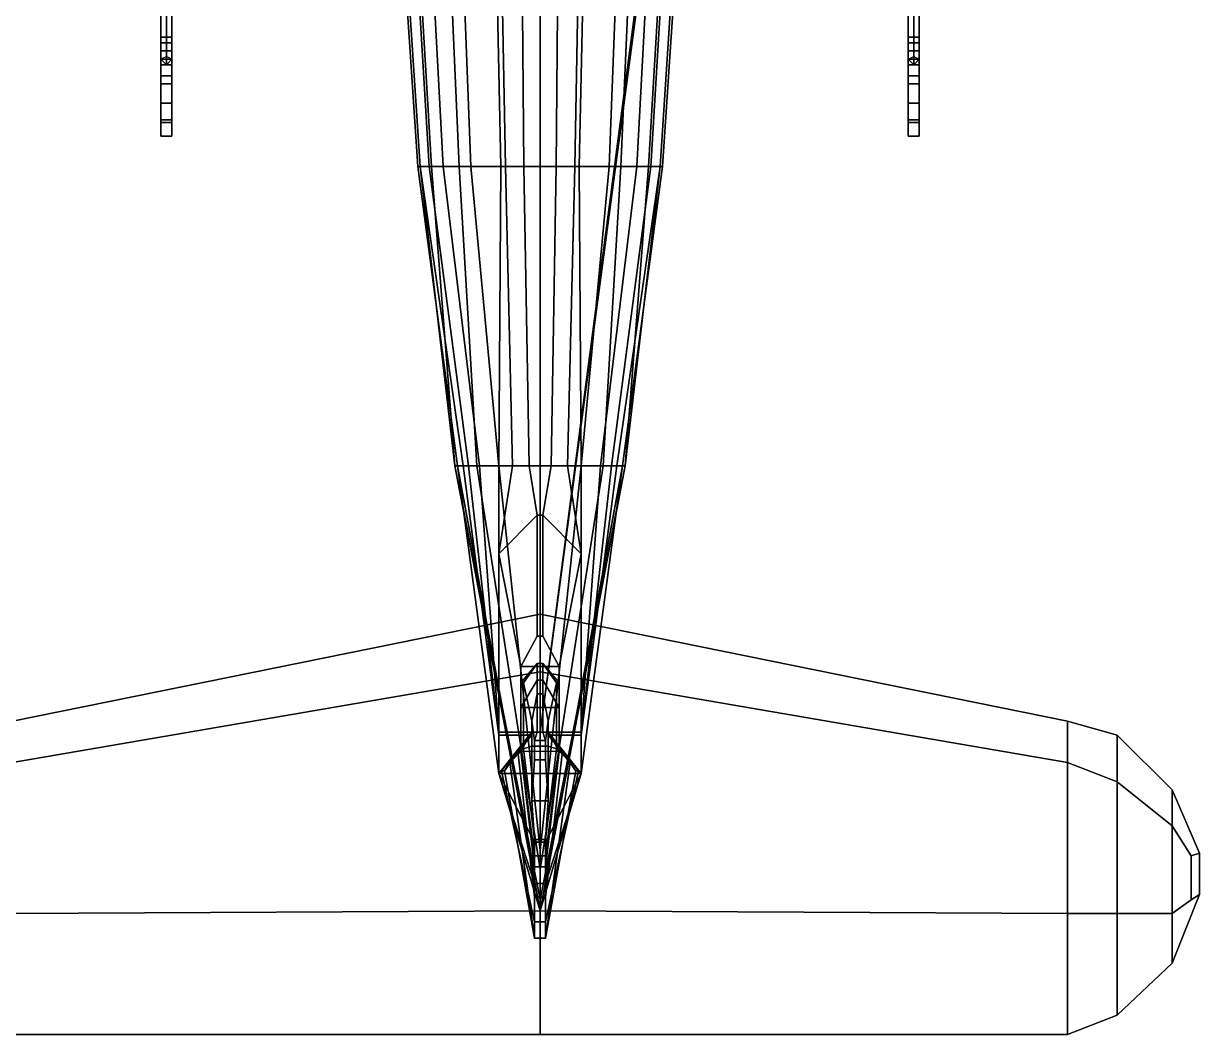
# Model space of a CAD drawing. Header units: millimetres. Extents: x -6.2 to 6.2, y -5.5 to 26.6.
# Drawn here: x -1.88 to 2.4, y -5.5 to -1.82 of the extents above; entities that cross this region are included whole.
import ezdxf

# ---------------------------------------------------------------- set-up
doc = ezdxf.new("R2010")
doc.units = ezdxf.units.MM
doc.layers.add('wing1', color=5, linetype='Continuous')
doc.layers.add('wing2', color=6, linetype='Continuous')

msp = doc.modelspace()

# ---------------------------------------------------------------- linework, layer by layer
for points in [[(-0.53, -1.07, -0.12), (-0.52, -1.07, -0.26), (-0.4368, -2.34, -0.224), (-0.4452, -2.34, -0.1064)], [(-0.52, -1.07, 0.02), (-0.53, -1.07, -0.12), (-0.4452, -2.34, -0.1064), (-0.4368, -2.34, 0.0112)], [(-0.48, -1.07, 0.19), (-0.52, -1.07, 0.02), (-0.4368, -2.34, 0.0112), (-0.4032, -2.34, 0.154)], [(-0.52, -1.07, -0.26), (-0.47, -1.07, -0.41), (-0.3948, -2.34, -0.35), (-0.4368, -2.34, -0.224)], [(-0.42, -1.07, 0.36), (-0.48, -1.07, 0.19), (-0.4032, -2.34, 0.154), (-0.3528, -2.34, 0.2968)], [(-0.47, -1.07, -0.41), (-0.35, -1.07, -0.56), (-0.294, -2.34, -0.476), (-0.3948, -2.34, -0.35)], [(-0.3, -1.07, 0.49), (-0.42, -1.07, 0.36), (-0.3528, -2.34, 0.2968), (-0.252, -2.34, 0.406)], [(-0.35, -1.07, -0.56), (-0.17, -1.07, -0.65), (-0.1428, -2.34, -0.5516), (-0.294, -2.34, -0.476)], [(-0.15, -1.07, 0.57), (-0.3, -1.07, 0.49), (-0.252, -2.34, 0.406), (-0.126, -2.34, 0.4732)], [(0, -2.34, -0.56), (-0.1428, -2.34, -0.5516), (-0.17, -1.07, -0.65), (0, -1.07, -0.66)], [(-0.07, -1.07, 0.59), (-0.15, -1.07, 0.57), (-0.126, -2.34, 0.4732), (-0.0588, -2.34, 0.49)], [(-0.0588, -2.34, 0.49), (0.0588, -2.34, 0.49), (0.07, -1.07, 0.59), (-0.07, -1.07, 0.59)], [(0, -1.07, -0.66), (0.17, -1.07, -0.65), (0.1428, -2.34, -0.5516), (0, -2.34, -0.56)], [(0.0588, -2.34, 0.49), (0.126, -2.34, 0.4732), (0.15, -1.07, 0.57), (0.07, -1.07, 0.59)], [(0.126, -2.34, 0.4732), (0.252, -2.34, 0.406), (0.3, -1.07, 0.49), (0.15, -1.07, 0.57)], [(0.294, -2.34, -0.476), (0.1428, -2.34, -0.5516), (0.17, -1.07, -0.65), (0.35, -1.07, -0.56)], [(0.252, -2.34, 0.406), (0.3528, -2.34, 0.2968), (0.42, -1.07, 0.36), (0.3, -1.07, 0.49)], [(0.3948, -2.34, -0.35), (0.294, -2.34, -0.476), (0.35, -1.07, -0.56), (0.47, -1.07, -0.41)], [(0.3528, -2.34, 0.2968), (0.4032, -2.34, 0.154), (0.48, -1.07, 0.19), (0.42, -1.07, 0.36)], [(0.4368, -2.34, -0.224), (0.3948, -2.34, -0.35), (0.47, -1.07, -0.41), (0.52, -1.07, -0.26)], [(0.4032, -2.34, 0.154), (0.4368, -2.34, 0.0112), (0.52, -1.07, 0.02), (0.48, -1.07, 0.19)], [(0.4368, -2.34, 0.0112), (0.4452, -2.34, -0.1064), (0.53, -1.07, -0.12), (0.52, -1.07, 0.02)], [(0.4452, -2.34, -0.1064), (0.4368, -2.34, -0.224), (0.52, -1.07, -0.26), (0.53, -1.07, -0.12)], [(0.365, -1.66, 1.03), (0.365, -1.62, 1.03), (0, -4.4, 2.22), (0, -4.4, 2.18)], [(0, -4.4, 2.18), (0, -4.4, 2.22), (0.365, -1.62, 1.03), (0.365, -1.66, 1.03)], [(-0.4452, -2.34, -0.1064), (-0.4368, -2.34, -0.224), (-0.31, -3.43, -0.06), (-0.3, -3.43, 0.08)], [(-0.4368, -2.34, 0.0112), (-0.4452, -2.34, -0.1064), (-0.3, -3.43, 0.08), (-0.28, -3.43, 0.17)], [(-0.4368, -2.34, -0.224), (-0.3948, -2.34, -0.35), (-0.31, -3.43, -0.21), (-0.31, -3.43, -0.06)], [(-0.4032, -2.34, 0.154), (-0.4368, -2.34, 0.0112), (-0.28, -3.43, 0.17), (-0.26, -3.43, 0.23)], [(-0.3528, -2.34, 0.2968), (-0.4032, -2.34, 0.154), (-0.26, -3.43, 0.23), (-0.22, -3.43, 0.28)], [(-0.3948, -2.34, -0.35), (-0.294, -2.34, -0.476), (-0.23, -3.43, -0.36), (-0.31, -3.43, -0.21)], [(-0.252, -2.34, 0.406), (-0.3528, -2.34, 0.2968), (-0.22, -3.43, 0.28), (-0.15, -3.43, 0.34)], [(-0.294, -2.34, -0.476), (-0.1428, -2.34, -0.5516), (-0.15, -3.43, -0.42), (-0.23, -3.43, -0.36)], [(-0.126, -2.34, 0.4732), (-0.252, -2.34, 0.406), (-0.15, -3.43, 0.34), (-0.1, -3.43, 0.37)], [(0, -3.43, -0.46), (-0.15, -3.43, -0.42), (-0.1428, -2.34, -0.5516), (0, -2.34, -0.56)], [(-0.0588, -2.34, 0.49), (-0.126, -2.34, 0.4732), (-0.1, -3.43, 0.37), (-0.04, -3.43, 0.39)], [(-0.04, -3.43, 0.39), (0.04, -3.43, 0.39), (0.0588, -2.34, 0.49), (-0.0588, -2.34, 0.49)], [(0, -2.34, -0.56), (0.1428, -2.34, -0.5516), (0.15, -3.43, -0.42), (0, -3.43, -0.46)], [(0.04, -3.43, 0.39), (0.1, -3.43, 0.37), (0.126, -2.34, 0.4732), (0.0588, -2.34, 0.49)], [(0.1, -3.43, 0.37), (0.15, -3.43, 0.34), (0.252, -2.34, 0.406), (0.126, -2.34, 0.4732)], [(0.23, -3.43, -0.36), (0.15, -3.43, -0.42), (0.1428, -2.34, -0.5516), (0.294, -2.34, -0.476)], [(0.15, -3.43, 0.34), (0.22, -3.43, 0.28), (0.3528, -2.34, 0.2968), (0.252, -2.34, 0.406)], [(0.22, -3.43, 0.28), (0.26, -3.43, 0.23), (0.4032, -2.34, 0.154), (0.3528, -2.34, 0.2968)], [(0.31, -3.43, -0.21), (0.23, -3.43, -0.36), (0.294, -2.34, -0.476), (0.3948, -2.34, -0.35)], [(0.26, -3.43, 0.23), (0.28, -3.43, 0.17), (0.4368, -2.34, 0.0112), (0.4032, -2.34, 0.154)], [(0.28, -3.43, 0.17), (0.3, -3.43, 0.08), (0.4452, -2.34, -0.1064), (0.4368, -2.34, 0.0112)], [(0.3, -3.43, 0.08), (0.31, -3.43, -0.06), (0.4368, -2.34, -0.224), (0.4452, -2.34, -0.1064)], [(0.31, -3.43, -0.06), (0.31, -3.43, -0.21), (0.3948, -2.34, -0.35), (0.4368, -2.34, -0.224)], [(-0.31, -3.43, -0.06), (-0.31, -3.43, -0.21), (0, -5.01, -0.09), (0, -5.05, 0.03)], [(-0.31, -3.43, -0.21), (-0.23, -3.43, -0.36), (0, -4.9, -0.2), (0, -5.01, -0.09)], [(-0.3, -3.43, 0.08), (-0.31, -3.43, -0.06), (0, -5.05, 0.03), (0, -5.05, 0.08)], [(-0.3, -3.43, 0.08), (-0.3, -3.43, 0.08), (0, -5.05, 0.08), (-0.15, -4.55, 0.2)], [(-0.28, -3.43, 0.17), (-0.3, -3.43, 0.08), (-0.15, -4.55, 0.2), (-0.15, -4.41, 0.2)], [(-0.26, -3.43, 0.23), (-0.28, -3.43, 0.17), (-0.15, -4.41, 0.2)], [(-0.22, -3.43, 0.28), (-0.26, -3.43, 0.23), (-0.15, -4.41, 0.2), (-0.15, -4.4, 0.28)], [(-0.23, -3.43, -0.36), (-0.15, -3.43, -0.42), (0, -4.83, -0.24), (0, -4.9, -0.2)], [(-0.15, -3.43, 0.34), (-0.22, -3.43, 0.28), (-0.15, -4.4, 0.28), (-0.15, -3.75, 0.39)], [(0, -4.73, -0.28), (0, -4.83, -0.24), (-0.15, -3.43, -0.42), (0, -3.43, -0.46)], [(-0.04, -3.43, 0.39), (-0.1, -3.43, 0.37), (-0.15, -3.75, 0.39), (-0.01, -3.61, 0.43)], [(-0.1, -3.43, 0.37), (-0.15, -3.43, 0.34), (-0.15, -3.75, 0.39)], [(-0.01, -3.61, 0.43), (0.01, -3.61, 0.43), (0.04, -3.43, 0.39), (-0.04, -3.43, 0.39)], [(0, -5.05, 0.08), (0, -5.05, 0.03), (0.31, -3.43, -0.06), (0.3, -3.43, 0.08)], [(0, -5.05, 0.03), (0, -5.01, -0.09), (0.31, -3.43, -0.21), (0.31, -3.43, -0.06)], [(0, -5.01, -0.09), (0, -4.9, -0.2), (0.23, -3.43, -0.36), (0.31, -3.43, -0.21)], [(0, -4.9, -0.2), (0, -4.83, -0.24), (0.15, -3.43, -0.42), (0.23, -3.43, -0.36)], [(0, -3.43, -0.46), (0.15, -3.43, -0.42), (0, -4.83, -0.24), (0, -4.73, -0.28)], [(0.15, -4.55, 0.2), (0, -5.05, 0.08), (0, -5.05, 0.08), (0.3, -3.43, 0.08)], [(0.01, -3.61, 0.43), (0.15, -3.75, 0.39), (0.1, -3.43, 0.37), (0.04, -3.43, 0.39)], [(0.15, -3.75, 0.39), (0.15, -3.75, 0.39), (0.15, -3.43, 0.34), (0.1, -3.43, 0.37)], [(0.15, -4.41, 0.2), (0.15, -4.41, 0.2), (0.28, -3.43, 0.17), (0.26, -3.43, 0.23)], [(0.15, -4.4, 0.28), (0.15, -4.41, 0.2), (0.26, -3.43, 0.23), (0.22, -3.43, 0.28)], [(0.15, -3.75, 0.39), (0.15, -4.4, 0.28), (0.22, -3.43, 0.28), (0.15, -3.43, 0.34)], [(0.15, -4.41, 0.2), (0.15, -4.55, 0.2), (0.3, -3.43, 0.08), (0.28, -3.43, 0.17)], [(-0.01, -4.21, 1.75), (-0.07, -4.31, 1.75), (-0.07, -4.22, 1.81), (-0.01, -4.15, 1.81)], [(-0.01, -4.15, 1.81), (-0.07, -4.22, 1.81), (-0.06, -4.22, 1.9), (-0.01, -4.15, 1.9)], [(-0.01, -4.15, 1.9), (-0.06, -4.22, 1.9), (-0.03, -4.36, 2.04), (-0.01, -4.26, 2.04)], [(0.01, -4.15, 1.81), (0.01, -4.21, 1.75), (-0.01, -4.21, 1.75), (-0.01, -4.15, 1.81)], [(0.01, -4.15, 1.9), (0.01, -4.15, 1.81), (-0.01, -4.15, 1.81), (-0.01, -4.15, 1.9)], [(0.01, -4.26, 2.04), (0.01, -4.15, 1.9), (-0.01, -4.15, 1.9), (-0.01, -4.26, 2.04)], [(0.07, -4.22, 1.81), (0.07, -4.31, 1.75), (0.01, -4.21, 1.75), (0.01, -4.15, 1.81)], [(0.06, -4.22, 1.9), (0.07, -4.22, 1.81), (0.01, -4.15, 1.81), (0.01, -4.15, 1.9)], [(0.03, -4.36, 2.04), (0.06, -4.22, 1.9), (0.01, -4.15, 1.9), (0.01, -4.26, 2.04)], [(0.01, -4.21, 1.75), (0.07, -4.31, 1.75), (-0.07, -4.31, 1.75), (-0.01, -4.21, 1.75)], [(-0.07, -4.31, 1.75), (-0.07, -4.47, 1.75), (-0.07, -4.47, 1.81), (-0.07, -4.22, 1.81)], [(-0.07, -4.22, 1.81), (-0.07, -4.47, 1.81), (-0.06, -4.46, 1.9), (-0.06, -4.22, 1.9)], [(-0.06, -4.22, 1.9), (-0.06, -4.46, 1.9), (-0.03, -4.45, 2.04), (-0.03, -4.36, 2.04)], [(0.03, -4.45, 2.04), (0.06, -4.46, 1.9), (0.06, -4.22, 1.9), (0.03, -4.36, 2.04)], [(0.06, -4.46, 1.9), (0.07, -4.47, 1.81), (0.07, -4.22, 1.81), (0.06, -4.22, 1.9)], [(0.07, -4.47, 1.81), (0.07, -4.47, 1.75), (0.07, -4.31, 1.75), (0.07, -4.22, 1.81)], [(-0.01, -4.26, 2.04), (-0.03, -4.36, 2.04), (-0.02, -4.43, 2.11), (-0.01, -4.4, 2.11)], [(0.01, -4.4, 2.11), (0.01, -4.26, 2.04), (-0.01, -4.26, 2.04), (-0.01, -4.4, 2.11)], [(0.02, -4.43, 2.11), (0.03, -4.36, 2.04), (0.01, -4.26, 2.04), (0.01, -4.4, 2.11)], [(0.07, -4.31, 1.75), (0.07, -4.47, 1.75), (-0.07, -4.47, 1.75), (-0.07, -4.31, 1.75)], [(-0.03, -4.36, 2.04), (-0.03, -4.45, 2.04), (-0.02, -4.45, 2.11), (-0.02, -4.43, 2.11)], [(0.02, -4.45, 2.11), (0.03, -4.45, 2.04), (0.03, -4.36, 2.04), (0.02, -4.43, 2.11)], [(-0.03, -4.41, 0.2), (-0.15, -4.55, 0.2), (-0.15, -4.55, 0.28), (-0.03, -4.4, 0.28)], [(-0.03, -4.4, 0.28), (-0.15, -4.55, 0.28), (-0.14, -4.54, 0.43), (-0.03, -4.4, 0.43)], [(-0.15, -4.41, 0.2), (-0.03, -4.41, 0.2), (-0.03, -4.4, 0.28), (-0.15, -4.4, 0.28)], [(-0.03, -4.4, 0.43), (-0.14, -4.54, 0.43), (-0.13, -4.54, 0.58), (-0.03, -4.4, 0.58)], [(-0.03, -4.4, 0.58), (-0.13, -4.54, 0.58), (-0.11, -4.51, 0.95), (-0.03, -4.4, 0.95)], [(-0.03, -4.4, 0.95), (-0.11, -4.51, 0.95), (-0.08, -4.48, 1.54), (-0.03, -4.4, 1.54)], [(-0.03, -4.4, 1.54), (-0.08, -4.48, 1.54), (-0.07, -4.47, 1.75), (-0.03, -4.4, 1.75)], [(0.03, -4.4, 1.75), (0.03, -4.4, 1.73), (-0.03, -4.4, 1.73), (-0.03, -4.4, 1.75)], [(-0.01, -4.4, 2.11), (-0.02, -4.43, 2.11), (0.02, -4.43, 2.11), (0.01, -4.4, 2.11)], [(0, -4.4, 2.11), (0, -4.44, 2.11), (0, -4.44, 2.22), (0, -4.4, 2.22)], [(0, -4.4, 2.22), (0, -4.44, 2.22), (0, -4.44, 2.11), (0, -4.4, 2.11)], [(0.15, -4.55, 0.28), (0.15, -4.55, 0.2), (0.03, -4.41, 0.2), (0.03, -4.4, 0.28)], [(0.14, -4.54, 0.43), (0.15, -4.55, 0.28), (0.03, -4.4, 0.28), (0.03, -4.4, 0.43)], [(0.13, -4.54, 0.58), (0.14, -4.54, 0.43), (0.03, -4.4, 0.43), (0.03, -4.4, 0.58)], [(0.11, -4.51, 0.95), (0.13, -4.54, 0.58), (0.03, -4.4, 0.58), (0.03, -4.4, 0.95)], [(0.08, -4.48, 1.54), (0.11, -4.51, 0.95), (0.03, -4.4, 0.95), (0.03, -4.4, 1.54)], [(0.07, -4.47, 1.75), (0.08, -4.48, 1.54), (0.03, -4.4, 1.54), (0.03, -4.4, 1.75)], [(0.03, -4.41, 0.2), (0.15, -4.41, 0.2), (0.15, -4.4, 0.28), (0.03, -4.4, 0.28)], [(-0.15, -4.55, 0.2), (-0.15, -4.55, 0.2), (-0.03, -4.41, 0.2), (-0.15, -4.41, 0.2)], [(-0.06, -4.46, 1.9), (-0.02, -4.79, 1.9), (-0.03, -4.65, 2.04), (-0.03, -4.45, 2.04)], [(-0.03, -4.45, 2.04), (-0.03, -4.65, 2.04), (-0.02, -4.5, 2.11), (-0.02, -4.45, 2.11)], [(-0.02, -4.43, 2.11), (-0.02, -4.45, 2.11), (0.02, -4.45, 2.11), (0.02, -4.43, 2.11)], [(-0.02, -4.45, 2.11), (-0.02, -4.5, 2.11), (0.02, -4.5, 2.11), (0.02, -4.45, 2.11)], [(0.03, -4.65, 2.04), (0.02, -4.79, 1.9), (0.06, -4.46, 1.9), (0.03, -4.45, 2.04)], [(0.02, -4.5, 2.11), (0.03, -4.65, 2.04), (0.03, -4.45, 2.04), (0.02, -4.45, 2.11)], [(0.15, -4.55, 0.2), (0.15, -4.55, 0.2), (0.15, -4.41, 0.2), (0.03, -4.41, 0.2)], [(-0.11, -4.51, 0.95), (-0.02, -5.15, 0.95), (-0.02, -5, 1.54), (-0.08, -4.48, 1.54)], [(-0.08, -4.48, 1.54), (-0.02, -5, 1.54), (-0.02, -4.89, 1.75), (-0.07, -4.47, 1.75)], [(-0.07, -4.47, 1.81), (-0.02, -4.85, 1.81), (-0.02, -4.79, 1.9), (-0.06, -4.46, 1.9)], [(-0.07, -4.47, 1.75), (-0.02, -4.89, 1.75), (-0.02, -4.85, 1.81), (-0.07, -4.47, 1.81)], [(0.02, -4.79, 1.9), (0.02, -4.85, 1.81), (0.07, -4.47, 1.81), (0.06, -4.46, 1.9)], [(0.02, -4.85, 1.81), (0.02, -4.89, 1.75), (0.07, -4.47, 1.75), (0.07, -4.47, 1.81)], [(0.02, -4.89, 1.75), (0.02, -5, 1.54), (0.08, -4.48, 1.54), (0.07, -4.47, 1.75)], [(0.02, -5, 1.54), (0.02, -5.15, 0.95), (0.11, -4.51, 0.95), (0.08, -4.48, 1.54)], [(-0.13, -4.54, 0.58), (-0.02, -5.15, 0.58), (-0.02, -5.15, 0.95), (-0.11, -4.51, 0.95)], [(-0.02, -4.5, 2.11), (-0.03, -4.65, 2.04), (0.03, -4.65, 2.04), (0.02, -4.5, 2.11)], [(0.02, -5.15, 0.95), (0.02, -5.15, 0.58), (0.13, -4.54, 0.58), (0.11, -4.51, 0.95)], [(-0.15, -4.55, 0.28), (-0.02, -4.95, 0.28), (-0.02, -5.09, 0.43), (-0.14, -4.54, 0.43)], [(-0.15, -4.55, 0.2), (-0.15, -4.55, 0.2), (0, -5.05, 0.08), (0, -5.05, 0.14)], [(-0.15, -4.55, 0.2), (-0.02, -4.8, 0.2), (-0.02, -4.95, 0.28), (-0.15, -4.55, 0.28)], [(0.15, -4.55, 0.2), (0.02, -4.8, 0.2), (-0.02, -4.8, 0.2), (-0.15, -4.55, 0.2)], [(-0.15, -4.55, 0.2), (-0.15, -4.55, 0.2), (0, -5.05, 0.14), (0.15, -4.55, 0.2)], [(-0.14, -4.54, 0.43), (-0.02, -5.09, 0.43), (-0.02, -5.15, 0.58), (-0.13, -4.54, 0.58)], [(0, -5.05, 0.14), (0, -5.05, 0.08), (0, -5.05, 0.08), (0.15, -4.55, 0.2)], [(0.02, -5.09, 0.43), (0.02, -4.95, 0.28), (0.15, -4.55, 0.28), (0.14, -4.54, 0.43)], [(0.02, -5.15, 0.58), (0.02, -5.09, 0.43), (0.14, -4.54, 0.43), (0.13, -4.54, 0.58)], [(0.02, -4.95, 0.28), (0.02, -4.8, 0.2), (0.15, -4.55, 0.2), (0.15, -4.55, 0.28)], [(-0.03, -4.65, 2.04), (-0.02, -4.79, 1.9), (0.02, -4.79, 1.9), (0.03, -4.65, 2.04)], [(-0.02, -4.79, 1.9), (-0.02, -4.85, 1.81), (0.02, -4.85, 1.81), (0.02, -4.79, 1.9)], [(-0.02, -4.95, 0.28), (-0.02, -4.8, 0.2), (0.02, -4.8, 0.2), (0.02, -4.95, 0.28)], [(-0.02, -4.85, 1.81), (-0.02, -4.89, 1.75), (0.02, -4.89, 1.75), (0.02, -4.85, 1.81)], [(-0.02, -4.89, 1.75), (-0.02, -5, 1.54), (0.02, -5, 1.54), (0.02, -4.89, 1.75)], [(-0.02, -5.09, 0.43), (-0.02, -4.95, 0.28), (0.02, -4.95, 0.28), (0.02, -5.09, 0.43)], [(-0.02, -5, 1.54), (-0.02, -5.15, 0.95), (0.02, -5.15, 0.95), (0.02, -5, 1.54)], [(-0.02, -5.15, 0.58), (-0.02, -5.09, 0.43), (0.02, -5.09, 0.43), (0.02, -5.15, 0.58)], [(-0.02, -5.15, 0.95), (-0.02, -5.15, 0.58), (0.02, -5.15, 0.58), (0.02, -5.15, 0.95)]]:
    msp.add_3dface(points)
at = {"color": 3}
for points in [[(-0.01, -3.61, 0.43), (-0.15, -3.75, 0.39), (-0.07, -4.16, 1.73), (-0.01, -4.05, 1.73)], [(0.01, -4.05, 1.73), (0.01, -3.61, 0.43), (-0.01, -3.61, 0.43), (-0.01, -4.05, 1.73)], [(0.07, -4.16, 1.73), (0.15, -3.75, 0.39), (0.01, -3.61, 0.43), (0.01, -4.05, 1.73)], [(-0.15, -3.75, 0.39), (-0.15, -4.4, 0.28), (-0.07, -4.4, 1.73), (-0.07, -4.16, 1.73)], [(0.07, -4.4, 1.73), (0.15, -4.4, 0.28), (0.15, -3.75, 0.39), (0.07, -4.16, 1.73)], [(-0.01, -4.05, 1.73), (-0.07, -4.16, 1.73), (0.07, -4.16, 1.73), (0.01, -4.05, 1.73)], [(-0.07, -4.16, 1.73), (-0.07, -4.4, 1.73), (0.07, -4.4, 1.73), (0.07, -4.16, 1.73)], [(-0.15, -4.4, 0.28), (0.15, -4.4, 0.28), (0.07, -4.4, 1.73), (-0.07, -4.4, 1.73)]]:
    msp.add_3dface(points, dxfattribs=at)
at = {"layer": 'wing1'}
for points in [[(1.34, -1.89, -1.72), (1.36, -1.89, -1.7), (1.36, -1.77, -1.7), (1.34, -1.47, -1.72)], [(1.36, -1.89, -1.74), (1.34, -1.89, -1.72), (1.34, -1.47, -1.72), (1.36, -1.77, -1.74)], [(1.36, -1.89, -1.7), (1.38, -1.89, -1.72), (1.38, -1.47, -1.72), (1.36, -1.77, -1.7)], [(1.38, -1.89, -1.72), (1.36, -1.89, -1.74), (1.36, -1.77, -1.74), (1.38, -1.47, -1.72)], [(1.34, -1.95, -2.01), (1.36, -1.94, -1.99), (1.36, -1.77, -1.99), (1.34, -1.53, -2.01)], [(1.36, -1.97, -2.03), (1.34, -1.95, -2.01), (1.34, -1.53, -2.01), (1.36, -1.77, -2.03)], [(1.36, -1.94, -1.99), (1.38, -1.95, -2.01), (1.38, -1.53, -2.01), (1.36, -1.77, -1.99)], [(1.38, -1.95, -2.01), (1.36, -1.97, -2.03), (1.36, -1.77, -2.03), (1.38, -1.53, -2.01)], [(1.34, -1.87, -1.91), (1.34, -1.97, -2.04), (1.34, -2.17, -2.04), (1.34, -2.23, -1.94)], [(1.38, -1.87, -1.91), (1.38, -1.97, -2.04), (1.34, -1.97, -2.04), (1.34, -1.87, -1.91)], [(1.34, -1.87, -1.83), (1.34, -1.87, -1.91), (1.34, -2.23, -1.94), (1.34, -2.23, -1.77)], [(1.38, -1.87, -1.83), (1.38, -1.87, -1.91), (1.34, -1.87, -1.91), (1.34, -1.87, -1.83)], [(1.34, -1.89, -1.69), (1.34, -1.87, -1.83), (1.34, -2.23, -1.77), (1.34, -2.18, -1.64)], [(1.38, -1.89, -1.69), (1.38, -1.87, -1.83), (1.34, -1.87, -1.83), (1.34, -1.89, -1.69)], [(1.38, -2.17, -2.04), (1.38, -1.97, -2.04), (1.38, -1.87, -1.91), (1.38, -2.23, -1.94)], [(1.38, -2.23, -1.94), (1.38, -1.87, -1.91), (1.38, -1.87, -1.83), (1.38, -2.23, -1.77)], [(1.38, -2.23, -1.77), (1.38, -1.87, -1.83), (1.38, -1.89, -1.69), (1.38, -2.18, -1.64)], [(1.34, -1.92, -1.62), (1.34, -1.89, -1.69), (1.34, -2.18, -1.64), (1.34, -2.11, -1.57)], [(1.38, -1.92, -1.62), (1.38, -1.89, -1.69), (1.34, -1.89, -1.69), (1.34, -1.92, -1.62)], [(1.34, -1.95, -1.59), (1.34, -1.92, -1.62), (1.34, -2.11, -1.57), (1.34, -2.01, -1.57)], [(1.38, -1.95, -1.59), (1.38, -1.92, -1.62), (1.34, -1.92, -1.62), (1.34, -1.95, -1.59)], [(1.38, -2.18, -1.64), (1.38, -1.89, -1.69), (1.38, -1.92, -1.62), (1.38, -2.11, -1.57)], [(1.38, -2.11, -1.57), (1.38, -1.92, -1.62), (1.38, -1.95, -1.59), (1.38, -2.01, -1.57)], [(1.38, -2.01, -1.57), (1.38, -1.95, -1.59), (1.34, -1.95, -1.59), (1.34, -2.01, -1.57)], [(1.34, -1.97, -2.04), (1.34, -2.04, -2.08), (1.34, -2.11, -2.08), (1.34, -2.17, -2.04)], [(1.38, -1.97, -2.04), (1.38, -2.04, -2.08), (1.34, -2.04, -2.08), (1.34, -1.97, -2.04)], [(1.34, -2.01, -1.57), (1.34, -2.11, -1.57), (1.38, -2.11, -1.57), (1.38, -2.01, -1.57)], [(1.38, -2.11, -2.08), (1.38, -2.04, -2.08), (1.38, -1.97, -2.04), (1.38, -2.17, -2.04)], [(1.34, -2.11, -2.08), (1.34, -2.04, -2.08), (1.38, -2.04, -2.08), (1.38, -2.11, -2.08)], [(1.34, -2.17, -2.04), (1.34, -2.11, -2.08), (1.38, -2.11, -2.08), (1.38, -2.17, -2.04)], [(1.34, -2.11, -1.57), (1.34, -2.18, -1.64), (1.38, -2.18, -1.64), (1.38, -2.11, -1.57)], [(1.34, -2.23, -1.94), (1.34, -2.17, -2.04), (1.38, -2.17, -2.04), (1.38, -2.23, -1.94)], [(1.34, -2.18, -1.64), (1.34, -2.23, -1.77), (1.38, -2.23, -1.77), (1.38, -2.18, -1.64)], [(1.34, -2.23, -1.77), (1.34, -2.23, -1.94), (1.38, -2.23, -1.94), (1.38, -2.23, -1.77)], [(1.92, -4.51, 0.05), (0, -4.18), (0, -3.97, 0.11), (1.92, -4.36, 0.11)], [(1.92, -4.36, 0.11), (0, -3.97, 0.11), (0, -5.5, 0.11), (1.92, -5.5, 0.11)], [(1.92, -4.36, 0.11), (0, -3.97, 0.11), (0, -4.18, 0.23), (1.92, -4.51, 0.17)], [(0, -5.5, 0.11), (0, -3.97, 0.11), (1.92, -4.36, 0.11), (1.92, -5.5, 0.11)], [(0, -5.05), (0, -4.18), (1.92, -4.51, 0.05), (1.92, -5.06, 0.05)], [(1.92, -4.51, 0.17), (0, -4.18, 0.23), (0, -5.05, 0.23), (1.92, -5.06, 0.17)], [(1.92, -5.06, 0.05), (1.92, -4.51, 0.05), (1.92, -4.36, 0.11), (1.92, -5.5, 0.11)], [(2.1, -4.41, 0.11), (1.92, -4.36, 0.11), (1.92, -5.5, 0.11), (2.1, -5.43, 0.11)], [(2.1, -4.58, 0.05), (1.92, -4.51, 0.05), (1.92, -4.36, 0.11), (2.1, -4.41, 0.11)], [(1.92, -5.5, 0.11), (1.92, -4.36, 0.11), (1.92, -4.51, 0.05), (1.92, -5.06, 0.05)], [(1.92, -5.5, 0.11), (1.92, -4.36, 0.11), (1.92, -4.51, 0.17), (1.92, -5.06, 0.17)], [(2.1, -4.41, 0.11), (1.92, -4.36, 0.11), (1.92, -4.51, 0.17), (2.1, -4.58, 0.16)], [(1.92, -5.06, 0.17), (1.92, -4.51, 0.17), (1.92, -4.36, 0.11), (1.92, -5.5, 0.11)], [(1.92, -5.5, 0.11), (1.92, -4.36, 0.11), (2.1, -4.41, 0.11), (2.1, -5.43, 0.11)], [(2.1, -5.06, 0.05), (2.1, -4.58, 0.05), (2.1, -4.41, 0.11), (2.1, -5.43, 0.11)], [(2.3, -4.74, 0.06), (2.1, -4.58, 0.05), (2.1, -4.41, 0.11), (2.3, -4.61, 0.11)], [(2.3, -4.61, 0.11), (2.1, -4.41, 0.11), (2.1, -5.43, 0.11), (2.3, -5.24, 0.11)], [(2.1, -5.43, 0.11), (2.1, -4.41, 0.11), (2.1, -4.58, 0.05), (2.1, -5.06, 0.05)], [(2.1, -5.06, 0.16), (2.1, -4.58, 0.16), (2.1, -4.41, 0.11), (2.1, -5.43, 0.11)], [(2.1, -5.43, 0.11), (2.1, -4.41, 0.11), (2.1, -4.58, 0.16), (2.1, -5.06, 0.16)], [(2.3, -4.61, 0.11), (2.1, -4.41, 0.11), (2.1, -4.58, 0.16), (2.3, -4.74, 0.14)], [(2.1, -5.43, 0.11), (2.1, -4.41, 0.11), (2.3, -4.61, 0.11), (2.3, -5.24, 0.11)], [(1.92, -5.06, 0.05), (1.92, -4.51, 0.05), (2.1, -4.58, 0.05), (2.1, -5.06, 0.05)], [(2.1, -4.58, 0.16), (1.92, -4.51, 0.17), (1.92, -5.06, 0.17), (2.1, -5.06, 0.16)], [(2.1, -5.06, 0.05), (2.1, -4.58, 0.05), (2.3, -4.74, 0.06), (2.3, -5.06, 0.06)], [(2.3, -4.74, 0.14), (2.1, -4.58, 0.16), (2.1, -5.06, 0.16), (2.3, -5.06, 0.14)], [(2.3, -5.06, 0.06), (2.3, -4.74, 0.06), (2.3, -4.61, 0.11), (2.3, -5.24, 0.11)], [(2.4, -4.84, 0.11), (2.3, -4.61, 0.11), (2.3, -5.24, 0.11), (2.4, -4.99, 0.11)], [(2.37, -4.85, 0.07), (2.3, -4.74, 0.06), (2.3, -4.61, 0.11), (2.4, -4.84, 0.11)], [(2.3, -5.24, 0.11), (2.3, -4.61, 0.11), (2.3, -4.74, 0.06), (2.3, -5.06, 0.06)], [(2.3, -5.24, 0.11), (2.3, -4.61, 0.11), (2.3, -4.74, 0.14), (2.3, -5.06, 0.14)], [(2.4, -4.84, 0.11), (2.3, -4.61, 0.11), (2.3, -4.74, 0.14), (2.37, -4.85, 0.13)], [(2.3, -5.06, 0.14), (2.3, -4.74, 0.14), (2.3, -4.61, 0.11), (2.3, -5.24, 0.11)], [(2.3, -5.24, 0.11), (2.3, -4.61, 0.11), (2.4, -4.84, 0.11), (2.4, -4.99, 0.11)], [(2.3, -5.06, 0.06), (2.3, -4.74, 0.06), (2.37, -4.85, 0.07), (2.37, -5.01, 0.07)], [(2.37, -4.85, 0.13), (2.3, -4.74, 0.14), (2.3, -5.06, 0.14), (2.37, -5.01, 0.13)], [(2.37, -5.01, 0.07), (2.37, -4.85, 0.07), (2.4, -4.84, 0.11), (2.4, -4.99, 0.11)], [(2.4, -4.99, 0.11), (2.4, -4.84, 0.11), (2.37, -4.85, 0.13), (2.37, -5.01, 0.13)], [(2.4, -4.99, 0.11), (2.3, -5.24, 0.11), (2.3, -5.06, 0.06), (2.37, -5.01, 0.07)], [(2.37, -5.01, 0.13), (2.3, -5.06, 0.14), (2.3, -5.24, 0.11), (2.4, -4.99, 0.11)], [(1.92, -5.5, 0.11), (0, -5.5, 0.11), (0, -5.05), (1.92, -5.06, 0.05)], [(1.92, -5.06, 0.17), (0, -5.05, 0.23), (0, -5.5, 0.11), (1.92, -5.5, 0.11)], [(2.1, -5.43, 0.11), (1.92, -5.5, 0.11), (1.92, -5.06, 0.05), (2.1, -5.06, 0.05)], [(2.1, -5.06, 0.16), (1.92, -5.06, 0.17), (1.92, -5.5, 0.11), (2.1, -5.43, 0.11)], [(2.3, -5.24, 0.11), (2.1, -5.43, 0.11), (2.1, -5.06, 0.05), (2.3, -5.06, 0.06)], [(2.3, -5.06, 0.14), (2.1, -5.06, 0.16), (2.1, -5.43, 0.11), (2.3, -5.24, 0.11)]]:
    msp.add_3dface(points, dxfattribs=at)
at = {"layer": 'wing2'}
for points in [[(-1.38, -1.89, -1.72), (-1.36, -1.89, -1.74), (-1.36, -1.77, -1.74), (-1.38, -1.47, -1.72)], [(-1.36, -1.89, -1.7), (-1.38, -1.89, -1.72), (-1.38, -1.47, -1.72), (-1.36, -1.77, -1.7)], [(-1.36, -1.89, -1.74), (-1.34, -1.89, -1.72), (-1.34, -1.47, -1.72), (-1.36, -1.77, -1.74)], [(-1.34, -1.89, -1.72), (-1.36, -1.89, -1.7), (-1.36, -1.77, -1.7), (-1.34, -1.47, -1.72)], [(-1.38, -1.95, -2.01), (-1.36, -1.97, -2.03), (-1.36, -1.77, -2.03), (-1.38, -1.53, -2.01)], [(-1.36, -1.94, -1.99), (-1.38, -1.95, -2.01), (-1.38, -1.53, -2.01), (-1.36, -1.77, -1.99)], [(-1.36, -1.97, -2.03), (-1.34, -1.95, -2.01), (-1.34, -1.53, -2.01), (-1.36, -1.77, -2.03)], [(-1.34, -1.95, -2.01), (-1.36, -1.94, -1.99), (-1.36, -1.77, -1.99), (-1.34, -1.53, -2.01)], [(-1.38, -2.23, -1.77), (-1.38, -1.87, -1.83), (-1.38, -1.89, -1.69), (-1.38, -2.18, -1.64)], [(-1.38, -1.89, -1.69), (-1.38, -1.87, -1.83), (-1.34, -1.87, -1.83), (-1.34, -1.89, -1.69)], [(-1.38, -1.87, -1.83), (-1.38, -1.87, -1.91), (-1.34, -1.87, -1.91), (-1.34, -1.87, -1.83)], [(-1.38, -2.23, -1.94), (-1.38, -1.87, -1.91), (-1.38, -1.87, -1.83), (-1.38, -2.23, -1.77)], [(-1.38, -1.87, -1.91), (-1.38, -1.97, -2.04), (-1.34, -1.97, -2.04), (-1.34, -1.87, -1.91)], [(-1.38, -2.17, -2.04), (-1.38, -1.97, -2.04), (-1.38, -1.87, -1.91), (-1.38, -2.23, -1.94)], [(-1.34, -1.89, -1.69), (-1.34, -1.87, -1.83), (-1.34, -2.23, -1.77), (-1.34, -2.18, -1.64)], [(-1.34, -1.87, -1.83), (-1.34, -1.87, -1.91), (-1.34, -2.23, -1.94), (-1.34, -2.23, -1.77)], [(-1.34, -1.87, -1.91), (-1.34, -1.97, -2.04), (-1.34, -2.17, -2.04), (-1.34, -2.23, -1.94)], [(-1.38, -1.92, -1.62), (-1.38, -1.89, -1.69), (-1.34, -1.89, -1.69), (-1.34, -1.92, -1.62)], [(-1.38, -2.18, -1.64), (-1.38, -1.89, -1.69), (-1.38, -1.92, -1.62), (-1.38, -2.11, -1.57)], [(-1.38, -1.95, -1.59), (-1.38, -1.92, -1.62), (-1.34, -1.92, -1.62), (-1.34, -1.95, -1.59)], [(-1.38, -2.11, -1.57), (-1.38, -1.92, -1.62), (-1.38, -1.95, -1.59), (-1.38, -2.01, -1.57)], [(-1.34, -1.92, -1.62), (-1.34, -1.89, -1.69), (-1.34, -2.18, -1.64), (-1.34, -2.11, -1.57)], [(-1.34, -1.95, -1.59), (-1.34, -1.92, -1.62), (-1.34, -2.11, -1.57), (-1.34, -2.01, -1.57)], [(-1.38, -2.01, -1.57), (-1.38, -1.95, -1.59), (-1.34, -1.95, -1.59), (-1.34, -2.01, -1.57)], [(-1.38, -1.97, -2.04), (-1.38, -2.04, -2.08), (-1.34, -2.04, -2.08), (-1.34, -1.97, -2.04)], [(-1.38, -2.11, -2.08), (-1.38, -2.04, -2.08), (-1.38, -1.97, -2.04), (-1.38, -2.17, -2.04)], [(-1.34, -2.01, -1.57), (-1.34, -2.11, -1.57), (-1.38, -2.11, -1.57), (-1.38, -2.01, -1.57)], [(-1.34, -1.97, -2.04), (-1.34, -2.04, -2.08), (-1.34, -2.11, -2.08), (-1.34, -2.17, -2.04)], [(-1.34, -2.11, -2.08), (-1.34, -2.04, -2.08), (-1.38, -2.04, -2.08), (-1.38, -2.11, -2.08)], [(-1.34, -2.11, -1.57), (-1.34, -2.18, -1.64), (-1.38, -2.18, -1.64), (-1.38, -2.11, -1.57)], [(-1.34, -2.17, -2.04), (-1.34, -2.11, -2.08), (-1.38, -2.11, -2.08), (-1.38, -2.17, -2.04)], [(-1.34, -2.23, -1.94), (-1.34, -2.17, -2.04), (-1.38, -2.17, -2.04), (-1.38, -2.23, -1.94)], [(-1.34, -2.18, -1.64), (-1.34, -2.23, -1.77), (-1.38, -2.23, -1.77), (-1.38, -2.18, -1.64)], [(-1.34, -2.23, -1.77), (-1.34, -2.23, -1.94), (-1.38, -2.23, -1.94), (-1.38, -2.23, -1.77)], [(0, -5.5, 0.11), (0, -3.97, 0.11), (-1.92, -4.36, 0.11), (-1.92, -5.5, 0.11)], [(-1.92, -4.36, 0.11), (0, -3.97, 0.11), (0, -5.5, 0.11), (-1.92, -5.5, 0.11)], [(-1.92, -4.36, 0.11), (0, -3.97, 0.11), (0, -4.18, 0.23), (-1.92, -4.51, 0.17)], [(-1.92, -4.51, 0.05), (0, -4.18), (0, -3.97, 0.11), (-1.92, -4.36, 0.11)], [(-1.92, -4.51, 0.17), (0, -4.18, 0.23), (0, -5.05, 0.23), (-1.92, -5.06, 0.17)], [(0, -5.05), (0, -4.18), (-1.92, -4.51, 0.05), (-1.92, -5.06, 0.05)], [(-1.92, -5.06, 0.17), (0, -5.05, 0.23), (0, -5.5, 0.11), (-1.92, -5.5, 0.11)], [(-1.92, -5.5, 0.11), (0, -5.5, 0.11), (0, -5.05), (-1.92, -5.06, 0.05)]]:
    msp.add_3dface(points, dxfattribs=at)

doc.saveas('drawing.dxf')
